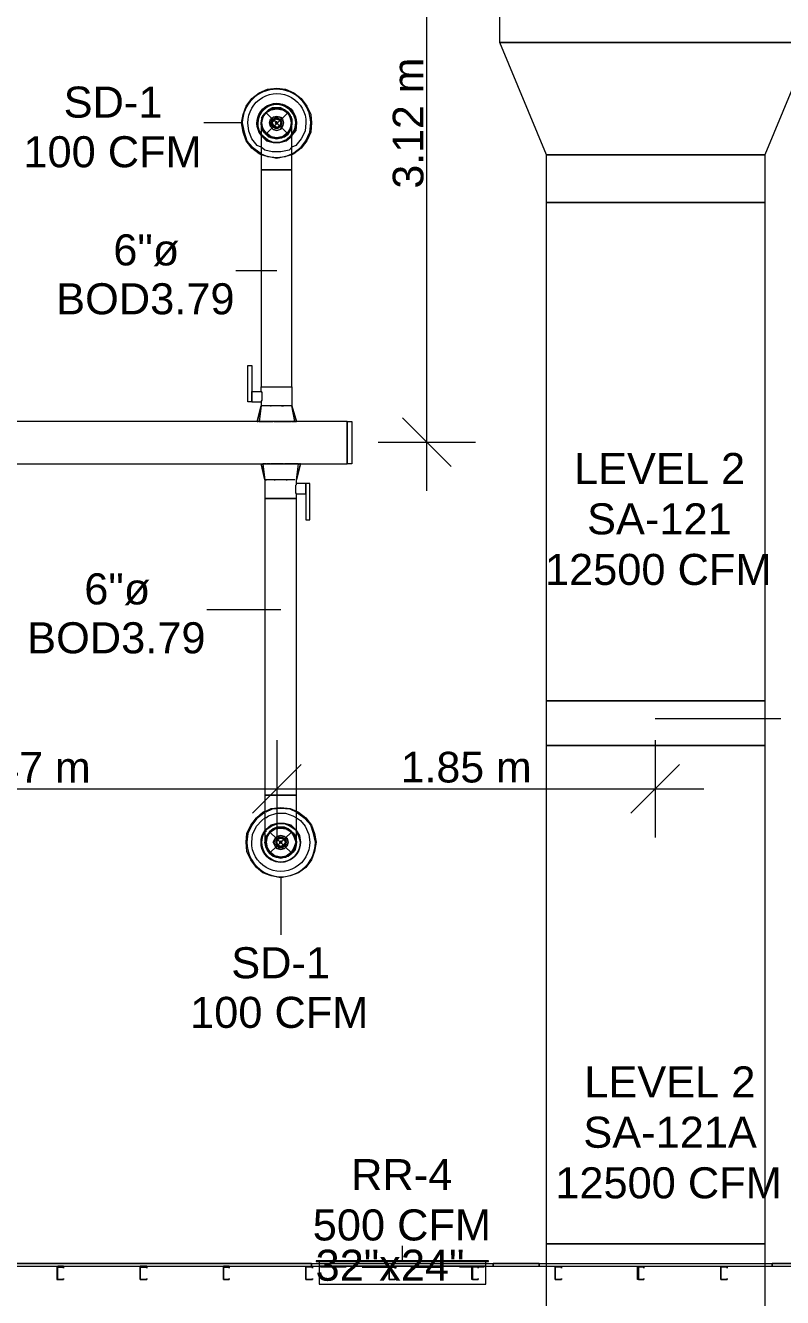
# Model space of a CAD drawing. Header units: metres. Extents: x -2 to 237, y -8 to 52.
# Drawn here: x 24.99 to 28.7, y 34.92 to 41.15 of the extents above; entities that cross this region are included whole.
import ezdxf

# ---------------------------------------------------------------- set-up
doc = ezdxf.new("R2010")
doc.units = ezdxf.units.M
doc.layers.add('HVAC - Ductos', color=5, linetype='Continuous', lineweight=0)
doc.layers.add('PDF2_Text', color=7, linetype='Continuous', lineweight=0)
doc.layers.add('PDF2_Geometry', color=7, linetype='Continuous', lineweight=0, true_color=0xaaaaaa)
doc.layers.add('PDF2_Solid Fills', color=7, linetype='Continuous', lineweight=0, true_color=0xffffff)
doc.styles.add('PDF Helvetica', font='')
doc.styles.get('PDF Helvetica').set_extended_font_data('Helvetica')

msp = doc.modelspace()

# ---------------------------------------------------------------- hatches: boundary and pattern name
at = {"layer": 'PDF2_Solid Fills', "lineweight": 0, "transparency": 33554559}
h = msp.add_hatch(color=256, dxfattribs=at)
h.paths.add_polyline_path([(25.1755, 35.0682), (25.1755, 35.0728), (25.1479, 35.0728)])
h.paths.add_polyline_path([(25.1479, 35.0682), (25.1434, 35.0682), (25.1434, 35.0086)])

# ---------------------------------------------------------------- linework, layer by layer
at = {"layer": 'HVAC - Ductos', "color": 5, "lineweight": 0}
msp.add_lwpolyline([(28.074, 41.8054, -0.307692), (29.4865, 42.7732), (29.4865, 41.9109, 0.41343), (28.8399, 41.2597), (28.8399, 41.0671), (27.3127, 41.0671), (27.3127, 41.2597), (28.8399, 41.2597), (27.3127, 41.2597), (27.3081, 41.3469), (27.2897, 41.4294), (27.2622, 41.5074), (27.2256, 41.5853), (27.1796, 41.6541), (27.1246, 41.7183), (27.0605, 41.7734), (26.9871, 41.8238), (26.9136, 41.8605), (26.8311, 41.888), (26.7485, 41.9018), (26.666, 41.9109), (26.666, 42.7732, -0.310336)], format="xyb", close=True, dxfattribs=at)
msp.add_lwpolyline([(26.955, 38.8703), (26.955, 42.4705)], dxfattribs=at)
at = {"layer": 'HVAC - Ductos', "lineweight": 0}
for points in [[(28.8399, 41.0671), (28.6106, 40.5167), (27.542, 40.5167), (27.3127, 41.0671)], [(26.1432, 40.6727), (26.1477, 40.691), (26.1523, 40.7093), (26.1661, 40.7231), (26.1798, 40.7369), (26.1982, 40.7461), (26.2211, 40.7461), (26.2395, 40.7461), (26.2578, 40.7369), (26.2762, 40.7231), (26.2854, 40.7093), (26.2946, 40.691), (26.2946, 40.6727), (26.2946, 40.6635), (26.2946, 40.6727), (26.2946, 40.691), (26.2854, 40.7093), (26.2762, 40.7231), (26.2578, 40.7369), (26.2395, 40.7461), (26.2211, 40.7461), (26.1982, 40.7461), (26.1798, 40.7369), (26.1661, 40.7231), (26.1523, 40.7093), (26.1477, 40.691), (26.1432, 40.6727), (26.1432, 40.6635)], [(26.1477, 40.691), (26.1569, 40.7093), (26.1661, 40.7231), (26.1844, 40.7369), (26.2028, 40.7415), (26.2211, 40.7461), (26.2395, 40.7415), (26.2578, 40.7369), (26.2716, 40.7231), (26.2854, 40.7093), (26.29, 40.691), (26.2946, 40.6727), (26.29, 40.6543), (26.2854, 40.6359), (26.2716, 40.6176), (26.2578, 40.6084), (26.2395, 40.5993), (26.2211, 40.5993), (26.2028, 40.5993), (26.1844, 40.6084), (26.1661, 40.6176), (26.1569, 40.6359), (26.1477, 40.6543), (26.1477, 40.6727)], [(26.1523, 40.7002), (26.1707, 40.7231), (26.1936, 40.7369), (26.2211, 40.7415), (26.2486, 40.7369), (26.2716, 40.7231), (26.2854, 40.7002), (26.29, 40.6727), (26.2854, 40.6451), (26.2716, 40.6222), (26.2486, 40.6038), (26.2211, 40.5993), (26.1936, 40.6038), (26.1707, 40.6222), (26.1523, 40.6451), (26.1477, 40.6727)], [(26.189, 40.6864), (26.1844, 40.6727), (26.189, 40.691), (26.2028, 40.7002), (26.2211, 40.7047), (26.2395, 40.7002), (26.2486, 40.691), (26.2532, 40.6727), (26.2486, 40.6864), (26.2349, 40.7002), (26.2211, 40.7047), (26.2028, 40.7002)], [(26.1982, 40.6864), (26.1936, 40.6727), (26.1982, 40.6864), (26.212, 40.6956), (26.2257, 40.6956), (26.2395, 40.6864), (26.2441, 40.6727), (26.2395, 40.6864), (26.2257, 40.6956), (26.212, 40.6956)], [(26.2074, 40.6864), (26.2211, 40.691), (26.2349, 40.6864), (26.2395, 40.6727), (26.2349, 40.6589), (26.2211, 40.6497), (26.2074, 40.6589), (26.1982, 40.6727)], [(26.2486, 40.6543), (26.2532, 40.6727), (26.2486, 40.6543), (26.2395, 40.6405), (26.2211, 40.6359), (26.2028, 40.6405), (26.189, 40.6543), (26.1844, 40.6727), (26.189, 40.6543), (26.2028, 40.6405), (26.2211, 40.6359), (26.2349, 40.6405)], [(26.2395, 40.6589), (26.2441, 40.6727), (26.2395, 40.6543), (26.2257, 40.6451), (26.212, 40.6451), (26.1982, 40.6543), (26.1936, 40.6727), (26.1982, 40.6589), (26.212, 40.6497), (26.2257, 40.6497)], [(26.2166, 40.6681), (26.2211, 40.6681), (26.2257, 40.6727), (26.2211, 40.6681), (26.2166, 40.6681), (26.212, 40.6727), (26.2166, 40.6772), (26.2211, 40.6772), (26.2257, 40.6727), (26.2211, 40.6772), (26.2166, 40.6772), (26.2166, 40.6727)], [(26.2946, 40.613), (26.3129, 40.6359), (26.3174, 40.6727), (26.3129, 40.6359)], [(26.1477, 40.613), (26.1753, 40.5901), (26.2028, 40.5764), (26.2349, 40.5764), (26.267, 40.5901), (26.29, 40.613), (26.2946, 40.6176), (26.29, 40.613), (26.267, 40.5901), (26.2349, 40.5764), (26.2028, 40.5764), (26.1753, 40.5901), (26.1477, 40.613), (26.1432, 40.6176)], [(26.2946, 40.6084), (26.267, 40.5855), (26.2349, 40.5764), (26.2028, 40.5764), (26.1707, 40.5855), (26.1477, 40.6084), (26.1432, 40.613), (26.1477, 40.6084), (26.1707, 40.5855), (26.2028, 40.5764), (26.2349, 40.5764), (26.267, 40.5855), (26.2946, 40.6084), (26.2946, 40.613)], [(27.542, 40.2828), (27.542, 40.5167), (28.6106, 40.5167), (28.6106, 40.2828)], [(26.1432, 39.3793), (26.1477, 39.3793), (26.1523, 39.3793), (26.1661, 39.3793), (26.1798, 39.3793), (26.1982, 39.3793), (26.2211, 39.3793), (26.2395, 39.3793), (26.2578, 39.3793), (26.2762, 39.3793), (26.2854, 39.3793), (26.2946, 39.3793), (26.2946, 40.4433), (26.2854, 40.4433), (26.2762, 40.4433), (26.2578, 40.4433), (26.2395, 40.4433), (26.2211, 40.4433), (26.1982, 40.4433), (26.1798, 40.4433), (26.1661, 40.4433), (26.1523, 40.4433), (26.1477, 40.4433), (26.1432, 40.4433)], [(28.6106, 40.2828), (28.6106, 37.843), (27.542, 37.843), (27.542, 40.2828)], [(26.1936, 39.2876), (26.189, 39.2876)], [(26.2532, 39.2876), (26.2486, 39.2876), (26.2441, 39.2876), (26.2486, 39.2876)], [(26.1249, 39.2097), (26.1294, 39.2097)], [(26.588, 39.2097), (26.588, 39.0032), (26.5651, 39.0032), (26.5651, 39.2097)], [(26.3358, 39.0032), (26.3312, 39.0032)], [(26.1661, 38.9253), (26.1707, 38.9253)], [(26.2074, 38.9253), (26.212, 38.9253)], [(26.267, 38.9253), (26.2716, 38.9253)], [(26.3174, 38.8335), (26.3129, 38.8335), (26.3083, 38.8335), (26.2946, 38.8335), (26.2762, 38.8335), (26.2578, 38.8335), (26.2395, 38.8335), (26.2211, 38.8335), (26.2028, 38.8335), (26.1844, 38.8335), (26.1753, 38.8335), (26.1661, 38.8335), (26.1615, 38.8335), (26.1615, 37.3797), (26.1661, 37.3797), (26.1753, 37.3797), (26.1844, 37.3797), (26.2028, 37.3797), (26.2211, 37.3797), (26.2395, 37.3797), (26.2578, 37.3797), (26.2762, 37.3797), (26.2946, 37.3797), (26.3083, 37.3797), (26.3129, 37.3797), (26.3174, 37.3797)], [(27.542, 37.6228), (27.542, 37.843), (28.6106, 37.843), (28.6106, 37.6228)], [(28.6106, 37.6228), (28.6106, 35.1829), (27.542, 35.1829), (27.542, 37.6228)], [(26.1661, 37.2008), (26.1661, 37.21), (26.1936, 37.2283), (26.2257, 37.2421), (26.2578, 37.2421), (26.2854, 37.2283), (26.3129, 37.21), (26.29, 37.2329), (26.2578, 37.2421), (26.2211, 37.2421), (26.1936, 37.2329), (26.1661, 37.21), (26.1661, 37.2054), (26.1661, 37.21)], [(26.3129, 37.21), (26.2854, 37.2283), (26.2578, 37.2421), (26.2257, 37.2421), (26.1936, 37.2283), (26.1661, 37.21), (26.1936, 37.2329), (26.2211, 37.2421), (26.2578, 37.2421), (26.29, 37.2329), (26.3129, 37.21), (26.3174, 37.2054), (26.3129, 37.21), (26.3174, 37.2008)], [(26.1707, 37.1688), (26.1753, 37.1871), (26.189, 37.2008), (26.2028, 37.2146), (26.2211, 37.2192), (26.2395, 37.2238), (26.2578, 37.2192), (26.2762, 37.2146), (26.29, 37.2008), (26.3037, 37.1871), (26.3129, 37.1688), (26.3129, 37.1504), (26.3129, 37.132), (26.3037, 37.1137), (26.29, 37.0954), (26.2762, 37.0862), (26.2578, 37.077), (26.2395, 37.077), (26.2211, 37.077), (26.2028, 37.0862), (26.189, 37.0954), (26.1753, 37.1137), (26.1707, 37.132), (26.1661, 37.1504)], [(26.1753, 37.1779), (26.189, 37.2008), (26.212, 37.2146), (26.2395, 37.2192), (26.267, 37.2146), (26.29, 37.2008), (26.3037, 37.1779), (26.3129, 37.1504), (26.3037, 37.1229), (26.29, 37.1), (26.267, 37.0816), (26.2395, 37.077), (26.212, 37.0816), (26.189, 37.1), (26.1753, 37.1229), (26.1707, 37.1504)], [(26.3358, 37.1504), (26.3312, 37.1825), (26.3174, 37.2054), (26.3312, 37.1825)], [(26.3174, 37.1504), (26.3129, 37.1274), (26.3083, 37.1091), (26.2946, 37.0954), (26.2762, 37.0816), (26.2578, 37.077), (26.2395, 37.0724), (26.2211, 37.077), (26.2028, 37.0816), (26.1844, 37.0954), (26.1753, 37.1091), (26.1661, 37.1274), (26.1615, 37.1504), (26.1661, 37.155), (26.1615, 37.1504), (26.1661, 37.1274), (26.1753, 37.1091), (26.1844, 37.0954), (26.2028, 37.0816), (26.2211, 37.077), (26.2395, 37.0724), (26.2578, 37.077), (26.2762, 37.0816), (26.2946, 37.0954), (26.3083, 37.1091), (26.3129, 37.1274), (26.3174, 37.1504), (26.3174, 37.155)], [(26.2578, 37.1183), (26.2716, 37.132), (26.2762, 37.1504), (26.2716, 37.132), (26.2578, 37.1183), (26.2395, 37.1137), (26.2211, 37.1183), (26.212, 37.132), (26.2028, 37.1504), (26.212, 37.1688), (26.2211, 37.1779), (26.2395, 37.1825), (26.2578, 37.1779), (26.2716, 37.1688), (26.2762, 37.1504), (26.2716, 37.1642), (26.2578, 37.1779), (26.2395, 37.1825), (26.2211, 37.1779), (26.212, 37.1642), (26.2074, 37.1504), (26.212, 37.132), (26.2211, 37.1183), (26.2395, 37.1137)], [(26.2211, 37.1642), (26.2166, 37.1504), (26.2211, 37.1642), (26.2303, 37.1734), (26.2486, 37.1734), (26.2624, 37.1642), (26.267, 37.1504), (26.2624, 37.1642), (26.2486, 37.1734), (26.2303, 37.1734)], [(26.2624, 37.1366), (26.267, 37.1504), (26.2624, 37.132), (26.2486, 37.1229), (26.2303, 37.1229), (26.2211, 37.132), (26.2166, 37.1504), (26.2211, 37.1366), (26.2303, 37.1274), (26.2486, 37.1274)], [(26.2257, 37.1642), (26.2395, 37.1688), (26.2532, 37.1642), (26.2624, 37.1504), (26.2532, 37.1366), (26.2395, 37.1274), (26.2257, 37.1366), (26.2211, 37.1504)], [(26.2395, 37.155), (26.2349, 37.1504), (26.2349, 37.155), (26.2441, 37.155), (26.2441, 37.1504), (26.2441, 37.155)], [(26.2441, 37.1458), (26.2441, 37.1504), (26.2441, 37.1458), (26.2349, 37.1458), (26.2349, 37.1504), (26.2395, 37.1458)], [(28.6106, 35.1829), (28.6106, 34.1555), (27.542, 34.1555), (27.542, 35.1829)]]:
    msp.add_lwpolyline(points, close=True, dxfattribs=at)
for points in [[(26.1432, 40.5167), (26.134, 40.5213), (26.0973, 40.5488), (26.0698, 40.5855), (26.056, 40.6268), (26.0469, 40.6727), (26.056, 40.7139), (26.0698, 40.7552), (26.0973, 40.7919), (26.134, 40.8194), (26.1753, 40.8378), (26.2211, 40.8424), (26.2624, 40.8378), (26.3037, 40.8194), (26.3404, 40.7919), (26.3679, 40.7552), (26.3863, 40.7139), (26.3908, 40.6727), (26.3863, 40.6268), (26.3679, 40.5855), (26.3404, 40.5488), (26.3037, 40.5213), (26.2946, 40.5167)], [(26.1936, 40.7415), (26.2211, 40.7461), (26.2441, 40.7415)], [(26.1477, 40.6956), (26.1477, 40.7002), (26.1523, 40.7047)], [(26.1523, 40.6451), (26.1477, 40.6727), (26.1523, 40.6956)], [(26.1523, 40.7002), (26.1661, 40.7231), (26.189, 40.7369)], [(26.189, 40.7415), (26.1936, 40.7415)], [(26.2441, 40.7415), (26.2486, 40.7415)], [(26.2486, 40.7369), (26.2716, 40.7231), (26.2854, 40.7002)], [(26.29, 40.7047), (26.29, 40.7002), (26.29, 40.6956)], [(26.29, 40.6956), (26.2946, 40.6727), (26.29, 40.6451), (26.29, 40.6405)], [(26.0469, 40.6727), (25.8635, 40.6727)], [(26.1432, 40.6727), (26.1432, 40.6635), (26.1432, 40.6451), (26.1432, 40.6176), (26.1432, 40.5764), (26.1432, 40.5304), (26.1432, 40.4755), (26.1432, 40.4433), (26.1477, 40.4433), (26.1523, 40.4433), (26.1661, 40.4433), (26.1798, 40.4433), (26.1982, 40.4433), (26.2211, 40.4433), (26.2395, 40.4433), (26.2578, 40.4433), (26.2762, 40.4433), (26.2854, 40.4433), (26.2946, 40.4433), (26.2946, 40.4938), (26.2946, 40.5488), (26.2946, 40.5901), (26.2946, 40.6268), (26.2946, 40.6543), (26.2946, 40.6681), (26.2946, 40.6727)], [(26.1432, 40.6635), (26.1477, 40.6497), (26.1523, 40.6314), (26.1661, 40.6176), (26.1523, 40.6405), (26.1477, 40.6405), (26.1477, 40.6451)], [(26.1936, 40.5993), (26.189, 40.5993), (26.189, 40.6038), (26.1661, 40.6176), (26.1798, 40.6038), (26.1982, 40.5993), (26.2211, 40.5947), (26.2395, 40.5993), (26.2578, 40.6038), (26.2762, 40.6176), (26.2854, 40.6314), (26.2946, 40.6497), (26.2946, 40.6635)], [(26.2854, 40.6405), (26.2716, 40.6176), (26.2486, 40.6038), (26.2486, 40.5993), (26.2441, 40.5993)], [(26.2441, 40.6038), (26.2211, 40.5993), (26.1936, 40.6038)], [(26.2946, 40.5534), (26.2808, 40.5396), (26.2395, 40.5304), (26.1982, 40.5304), (26.1615, 40.5396), (26.1432, 40.5534)], [(26.1432, 40.5213), (26.1753, 40.5076), (26.2211, 40.503), (26.2624, 40.5076), (26.2946, 40.5213)], [(26.2946, 40.5167), (26.2624, 40.5076), (26.2211, 40.4984), (26.1753, 40.5076), (26.1432, 40.5167)], [(26.2211, 39.948), (26.0194, 39.948)], [(26.0973, 39.306), (26.0789, 39.306), (26.0789, 39.4848), (26.0973, 39.4848), (26.0973, 39.306), (26.1432, 39.306), (26.1432, 39.2876)], [(26.0973, 39.3106), (26.0973, 39.3151), (26.0973, 39.3197), (26.0973, 39.3243), (26.0973, 39.3334), (26.0973, 39.338), (26.0973, 39.3472), (26.0973, 39.3518), (26.0973, 39.3564), (26.1432, 39.3564), (26.1432, 39.3793), (26.1477, 39.3793), (26.1523, 39.3793), (26.1661, 39.3793), (26.1798, 39.3793), (26.1982, 39.3793), (26.2211, 39.3793), (26.2395, 39.3793), (26.2578, 39.3793), (26.2762, 39.3793), (26.2854, 39.3793), (26.2946, 39.3793), (26.2946, 39.2876), (26.29, 39.2876), (26.2854, 39.2876), (26.2762, 39.2876), (26.2578, 39.2876), (26.2395, 39.2876), (26.2211, 39.2876), (26.1982, 39.2876), (26.1798, 39.2876), (26.1661, 39.2876), (26.1523, 39.2876), (26.1477, 39.2876), (26.1432, 39.2876), (26.134, 39.2097), (26.1477, 39.2097), (26.1661, 39.2097), (26.1707, 39.2097), (26.1753, 39.2097), (26.1844, 39.2097), (26.1982, 39.2097), (26.2028, 39.2097)], [(26.1432, 39.3564), (26.1477, 39.3518), (26.1477, 39.3472), (26.1477, 39.338), (26.1477, 39.3289), (26.1477, 39.3197), (26.1477, 39.3151), (26.1432, 39.3106), (26.1432, 39.306)], [(26.1249, 39.2097), (26.1432, 39.2876), (26.1249, 39.2097)], [(26.2946, 39.2097), (26.3037, 39.2097), (26.3083, 39.2097), (26.3129, 39.2097), (26.3174, 39.2097), (26.2946, 39.2876), (26.3174, 39.2097), (26.3129, 39.2097)], [(26.3083, 39.2097), (26.2946, 39.2876)], [(26.5651, 39.2097), (23.3777, 39.2097)], [(26.1477, 39.2097), (26.1386, 39.2097)], [(26.2074, 39.2097), (26.2303, 39.2097), (26.2349, 39.2097), (26.2395, 39.2097), (26.2532, 39.2097), (26.2624, 39.2097), (26.267, 39.2097), (26.2762, 39.2097), (26.29, 39.2097)], [(26.5651, 39.2097), (26.5651, 39.0032)], [(26.8357, 39.228), (26.955, 39.1087), (27.0742, 38.9895)], [(26.7165, 39.1087), (26.955, 39.1087), (27.1934, 39.1087)], [(23.3777, 39.0032), (26.5651, 39.0032)], [(26.1661, 39.0032), (26.1569, 39.0032), (26.1523, 39.0032), (26.1615, 38.9253), (26.1432, 39.0032), (26.1615, 38.9253)], [(26.189, 39.0032), (26.1844, 39.0032), (26.1707, 39.0032)], [(26.2532, 39.0032), (26.2303, 39.0032), (26.2257, 39.0032), (26.2211, 39.0032), (26.2074, 39.0032), (26.1982, 39.0032), (26.1936, 39.0032)], [(26.3174, 38.9253), (26.3266, 39.0032), (26.3129, 39.0032), (26.2946, 39.0032), (26.29, 39.0032), (26.2854, 39.0032), (26.2716, 39.0032), (26.2624, 39.0032), (26.2578, 39.0032)], [(26.3358, 39.0032), (26.3174, 38.9253), (26.3358, 39.0032)], [(26.3083, 38.9253), (26.2946, 38.9253), (26.2762, 38.9253), (26.2578, 38.9253), (26.2395, 38.9253), (26.2211, 38.9253), (26.2028, 38.9253), (26.1844, 38.9253), (26.1753, 38.9253), (26.1707, 38.9253), (26.1661, 38.9253), (26.1615, 38.9253), (26.1615, 38.8335), (26.1661, 38.8335), (26.1753, 38.8335), (26.1844, 38.8335), (26.2028, 38.8335), (26.2211, 38.8335), (26.2395, 38.8335), (26.2578, 38.8335), (26.2762, 38.8335), (26.2946, 38.8335), (26.3083, 38.8335), (26.3129, 38.8335), (26.3174, 38.8335), (26.3174, 38.8565), (26.3633, 38.8565), (26.3633, 38.8611), (26.3633, 38.8657), (26.3633, 38.8749), (26.3633, 38.8794), (26.3633, 38.8886), (26.3633, 38.8932), (26.3633, 38.8978), (26.3633, 38.9023), (26.3633, 38.9069), (26.3633, 38.7281), (26.3817, 38.7281), (26.3817, 38.9069), (26.3633, 38.9069), (26.3174, 38.9069), (26.3174, 38.9253), (26.3129, 38.9253)], [(26.3174, 38.8565), (26.3129, 38.8611), (26.3129, 38.8657), (26.3129, 38.8749), (26.3129, 38.884), (26.3129, 38.8932), (26.3129, 38.8978), (26.3174, 38.9023), (26.3174, 38.9069)], [(26.2395, 38.2878), (25.8772, 38.2878)], [(28.074, 37.7558), (28.6886, 37.7558)], [(26.2211, 37.6503), (26.2211, 37.4118), (26.2211, 37.1734)], [(28.074, 37.6503), (28.074, 37.4118), (28.074, 37.1734)], [(26.3404, 37.5311), (26.2211, 37.4118), (26.1019, 37.2926)], [(28.1932, 37.5311), (28.074, 37.4118), (27.9547, 37.2926)], [(22.1394, 37.4118), (23.7537, 37.4118), (26.2211, 37.4118), (28.3125, 37.4118)], [(26.3174, 37.1504), (26.3174, 37.155), (26.3174, 37.1734), (26.3174, 37.2054), (26.3174, 37.2421), (26.3174, 37.2926), (26.3174, 37.343), (26.3174, 37.3797), (26.3129, 37.3797), (26.3083, 37.3797), (26.2946, 37.3797), (26.2762, 37.3797), (26.2578, 37.3797), (26.2395, 37.3797), (26.2211, 37.3797), (26.2028, 37.3797), (26.1844, 37.3797), (26.1753, 37.3797), (26.1661, 37.3797), (26.1615, 37.3797), (26.1615, 37.3247), (26.1615, 37.2742), (26.1615, 37.2283), (26.1615, 37.1917), (26.1615, 37.1642), (26.1615, 37.1504)], [(26.1661, 37.3017), (26.1936, 37.3155), (26.2395, 37.3201), (26.2854, 37.3155), (26.3174, 37.3017)], [(26.3174, 37.3017), (26.3266, 37.2971), (26.3633, 37.2697), (26.3908, 37.2329), (26.4046, 37.1917), (26.4138, 37.1504), (26.4046, 37.1046), (26.3908, 37.0632), (26.3633, 37.0266), (26.3266, 36.9991), (26.2854, 36.9853), (26.2395, 36.9761), (26.1936, 36.9853), (26.1523, 36.9991), (26.1203, 37.0266), (26.0927, 37.0632), (26.0743, 37.1046), (26.0698, 37.1504), (26.0743, 37.1917), (26.0927, 37.2329), (26.1203, 37.2697), (26.1523, 37.2971), (26.1615, 37.3017)], [(26.3174, 37.2971), (26.2854, 37.3109), (26.2395, 37.3155), (26.1982, 37.3109), (26.1661, 37.2971)], [(26.1661, 37.2697), (26.1798, 37.2788), (26.2211, 37.2926), (26.2624, 37.2926), (26.2991, 37.2788), (26.3174, 37.2697)], [(26.3174, 37.155), (26.3129, 37.1688), (26.3083, 37.1871), (26.2946, 37.2008), (26.2762, 37.2146), (26.2578, 37.2238), (26.2395, 37.2238), (26.2211, 37.2238), (26.2028, 37.2146), (26.1844, 37.2008), (26.1753, 37.1871), (26.1661, 37.1688), (26.1661, 37.155)], [(26.1753, 37.1779), (26.189, 37.2008), (26.2074, 37.2146)], [(26.2074, 37.2192), (26.212, 37.2192)], [(26.2166, 37.2192), (26.2395, 37.2238), (26.267, 37.2192), (26.2716, 37.2192)], [(26.2716, 37.2146), (26.29, 37.2008), (26.3083, 37.1779)], [(26.1707, 37.1229), (26.1661, 37.1504), (26.1707, 37.1734), (26.1707, 37.1779), (26.1707, 37.1825)], [(26.3083, 37.1825), (26.3083, 37.1779), (26.3129, 37.1734)], [(26.3083, 37.1734), (26.3129, 37.1504), (26.3083, 37.1229)], [(26.1707, 37.1183), (26.1707, 37.1229)], [(26.2074, 37.0816), (26.189, 37.0954), (26.1753, 37.1183)], [(26.212, 37.077), (26.2074, 37.0816)], [(26.267, 37.0816), (26.2395, 37.077), (26.2166, 37.0816)], [(26.2716, 37.0816), (26.267, 37.077)], [(26.3037, 37.1183), (26.29, 37.0954), (26.2716, 37.0816)], [(26.3129, 37.1229), (26.3083, 37.1183)], [(26.2395, 36.9761), (26.2395, 36.6963)], [(26.8357, 35.1003), (26.8357, 35.1737)], [(26.4138, 35.0957), (27.2576, 35.0957), (27.2576, 35.1003), (26.4138, 35.1003), (26.4138, 35.0957), (26.4275, 35.0957), (26.4275, 35.0728), (27.2439, 35.0728), (26.4275, 35.0728), (26.4275, 34.9857), (27.2439, 34.9857), (27.2439, 35.0728), (27.2439, 35.0957), (27.253, 35.0957)], [(27.2302, 35.1003), (26.4367, 35.1003)], [(26.5605, 35.0682), (26.4367, 35.0682), (26.4367, 35.0728), (26.5605, 35.0728)], [(26.6385, 35.0728), (26.799, 35.0728)], [(26.6385, 35.0682), (26.799, 35.0682)], [(26.877, 35.0728), (27.0375, 35.0728)], [(26.877, 35.0682), (27.0375, 35.0682)], [(27.1155, 35.0728), (27.2347, 35.0728), (27.2347, 35.0682), (27.1155, 35.0682)]]:
    msp.add_lwpolyline(points, dxfattribs=at)
for points in [[(26.2946, 40.5213), (26.3037, 40.5259), (26.3404, 40.5534), (26.3633, 40.5855), (26.3817, 40.6268), (26.3863, 40.6727, 0.986385), (26.0515, 40.6727), (26.0606, 40.6268), (26.0743, 40.5855), (26.1019, 40.5534), (26.1386, 40.5259), (26.1432, 40.5213)], [(26.1432, 40.5534), (26.1249, 40.5626), (26.0973, 40.5947), (26.0835, 40.6314), (26.0789, 40.6727, -1.008177), (26.3633, 40.6727), (26.3587, 40.6314), (26.3404, 40.5947), (26.3129, 40.5626), (26.2946, 40.5534)], [(26.1615, 37.2971), (26.1569, 37.2926), (26.1203, 37.2651), (26.0973, 37.2329), (26.0789, 37.1917), (26.0743, 37.1504, 1.01361), (26.4092, 37.1504), (26.4, 37.1917), (26.3863, 37.2329), (26.3587, 37.2651), (26.322, 37.2926), (26.3174, 37.2971)], [(26.3174, 37.2697), (26.3358, 37.2559), (26.3587, 37.2283), (26.3771, 37.1871), (26.3817, 37.1504, -1.008117), (26.0973, 37.1504), (26.1019, 37.1871), (26.1203, 37.2283), (26.1477, 37.2559), (26.1615, 37.2697)]]:
    msp.add_lwpolyline(points, format="xyb", dxfattribs=at)
for points in [[(26.2946, 40.6176), (26.3083, 40.6405), (26.3129, 40.6727, 1.326318), (26.1432, 40.6176), (26.1294, 40.6405), (26.1249, 40.6727), (26.1294, 40.6359), (26.1432, 40.613, -1.386087), (26.3174, 40.6727, 0.97067), (26.1249, 40.6727, -1.352717)], [(26.1615, 37.2054), (26.1477, 37.1825), (26.1432, 37.1504, 1.017914), (26.3358, 37.1504), (26.3266, 37.1825), (26.3174, 37.2008, -1.403676), (26.1477, 37.1504), (26.1523, 37.1825), (26.1615, 37.2008, 1.364943), (26.3358, 37.1504, -1.389562)]]:
    msp.add_lwpolyline(points, format="xyb", close=True, dxfattribs=at)
at = {"layer": 'PDF2_Geometry', "color": 8, "lineweight": 0, "true_color": 0x808080}
for points in [[(26.2808, 40.7139), (26.2441, 40.7415), (26.1982, 40.7415), (26.1569, 40.7139), (26.1432, 40.6727), (26.1569, 40.6268), (26.1982, 40.5993), (26.2441, 40.5993), (26.2808, 40.6268), (26.2946, 40.6727)], [(26.3037, 37.1917), (26.2624, 37.2192), (26.2166, 37.2192), (26.1798, 37.1917), (26.1615, 37.1504), (26.1798, 37.1046), (26.2166, 37.077), (26.2624, 37.077), (26.3037, 37.1046), (26.3174, 37.1504)]]:
    msp.add_lwpolyline(points, close=True, dxfattribs=at)
for points in [[(26.1661, 40.7231), (26.2762, 40.6176)], [(26.2762, 40.7231), (26.1661, 40.6176)], [(26.1844, 37.2008), (26.2946, 37.0954)], [(26.2946, 37.2008), (26.1844, 37.0954)]]:
    msp.add_lwpolyline(points, dxfattribs=at)
at = {"layer": 'PDF2_Geometry', "lineweight": 0}
for points in [[(24.0243, 35.0866), (24.9141, 35.0866), (26.3908, 35.0866), (26.3908, 35.0728), (27.2805, 35.0728), (27.2805, 35.0866)], [(26.3908, 35.0866), (27.2805, 35.0866), (27.5053, 35.0866), (27.5053, 35.0728), (28.6473, 35.0728), (28.6473, 35.0866)], [(27.5053, 35.0866), (28.6473, 35.0866), (30.014, 35.0866), (30.014, 35.0728), (30.0232, 35.0728)]]:
    msp.add_lwpolyline(points, dxfattribs=at)
for points in [[(26.3908, 35.0866), (24.9141, 35.0866), (24.9141, 35.0728), (26.3908, 35.0728)], [(27.5053, 35.0866), (27.2805, 35.0866), (27.2805, 35.0728), (27.5053, 35.0728)], [(30.014, 35.0866), (28.6473, 35.0866), (28.6473, 35.0728), (30.014, 35.0728)], [(25.1755, 35.0728), (25.1479, 35.0728), (25.1479, 35.0682), (25.1434, 35.0682), (25.1434, 35.0086), (25.1479, 35.0086), (25.1755, 35.0086), (25.1755, 35.0132), (25.1755, 35.0086), (25.1479, 35.0086), (25.1479, 35.0682), (25.1755, 35.0682), (25.1755, 35.0637)], [(25.5837, 35.0728), (25.5515, 35.0728), (25.5515, 35.0682), (25.5515, 35.0086), (25.5837, 35.0086), (25.5837, 35.0132), (25.5837, 35.0086), (25.5515, 35.0086), (25.5515, 35.0682), (25.5837, 35.0682), (25.5837, 35.0637)], [(25.9872, 35.0728), (25.9597, 35.0728), (25.9597, 35.0682), (25.9597, 35.0086), (25.9872, 35.0086), (25.9872, 35.0132), (25.9872, 35.0086), (25.9597, 35.0086), (25.9597, 35.0682), (25.9872, 35.0682), (25.9872, 35.0637)], [(26.3954, 35.0637), (26.3954, 35.0682), (26.3679, 35.0682), (26.3633, 35.0682), (26.3633, 35.0086), (26.3679, 35.0086), (26.3954, 35.0086), (26.3954, 35.0132), (26.3954, 35.0086), (26.3679, 35.0086), (26.3633, 35.0086), (26.3633, 35.0682), (26.3633, 35.0728), (26.3679, 35.0728), (26.3954, 35.0728)], [(26.8036, 35.0637), (26.799, 35.0637), (26.799, 35.0682), (26.7715, 35.0682), (26.7715, 35.0086), (26.799, 35.0086), (26.799, 35.0132), (26.8036, 35.0132), (26.8036, 35.0086), (26.7715, 35.0086), (26.7715, 35.0682), (26.7715, 35.0728), (26.8036, 35.0728)], [(27.2072, 35.0637), (27.2072, 35.0682), (27.1796, 35.0682), (27.1796, 35.0086), (27.2072, 35.0086), (27.2072, 35.0132), (27.2072, 35.0086), (27.1796, 35.0086), (27.175, 35.0086), (27.175, 35.0682), (27.1796, 35.0728), (27.2072, 35.0728)], [(27.6154, 35.0637), (27.6154, 35.0682), (27.5833, 35.0682), (27.5833, 35.0086), (27.6154, 35.0086), (27.6154, 35.0132), (27.6154, 35.0086), (27.5833, 35.0086), (27.5833, 35.0682), (27.5833, 35.0728), (27.6154, 35.0728)], [(28.0189, 35.0637), (28.0189, 35.0682), (27.9915, 35.0682), (27.9915, 35.0086), (28.0189, 35.0086), (28.0189, 35.0132), (28.0189, 35.0086), (27.9915, 35.0086), (27.9869, 35.0086), (27.9869, 35.0682), (27.9915, 35.0682), (27.9915, 35.0728), (28.0189, 35.0728)], [(28.4272, 35.0637), (28.4272, 35.0682), (28.395, 35.0682), (28.395, 35.0086), (28.4272, 35.0086), (28.4272, 35.0132), (28.4272, 35.0086), (28.395, 35.0086), (28.395, 35.0682), (28.395, 35.0728), (28.4272, 35.0728)]]:
    msp.add_lwpolyline(points, close=True, dxfattribs=at)

# ---------------------------------------------------------------- texts
at = {"layer": 'PDF2_Text', "lineweight": 0, "insert": (26.8645, 40.351), "char_height": 0.15017, "attachment_point": 4, "rotation": 90, "style": 'PDF Helvetica'}
msp.add_mtext('3.12 m', dxfattribs=at)
at = {"layer": 'PDF2_Text', "lineweight": 0, "attachment_point": 4, "style": 'PDF Helvetica'}
for s, insert, char_height in [('SD-1', (25.1764, 40.7734), 0.15205), ('100 CFM', (24.9792, 40.5303), 0.15205), ('6"ø', (25.4195, 40.0487), 0.15205), ('BOD3.79', (25.1397, 39.8102), 0.15205), ('LEVEL 2', (27.676, 38.9801), 0.15205), ('SA-121', (27.7402, 38.7324), 0.15205), ('12500 CFM', (27.5339, 38.4847), 0.15205), ('6"ø', (25.2773, 38.3884), 0.15205), ('BOD3.79', (24.9976, 38.1499), 0.15205), ('2.47 m', (24.6674, 37.5163), 0.15017), ('1.85 m', (26.8276, 37.5163), 0.15017), ('SD-1', (25.9974, 36.5584), 0.15205), ('100 CFM', (25.7956, 36.3154), 0.15205), ('LEVEL 2', (27.7265, 35.976), 0.15205), ('SA-121A', (27.7219, 35.7283), 0.15205), ('RR-4', (26.5845, 35.5219), 0.15205), ('12500 CFM', (27.5843, 35.4806), 0.15205), ('500 CFM', (26.3964, 35.2743), 0.15205), ('32"x24"', (26.4102, 35.077), 0.15205)]:
    msp.add_mtext(s, dxfattribs=dict(at, insert=insert, char_height=char_height))

doc.saveas('drawing.dxf')
